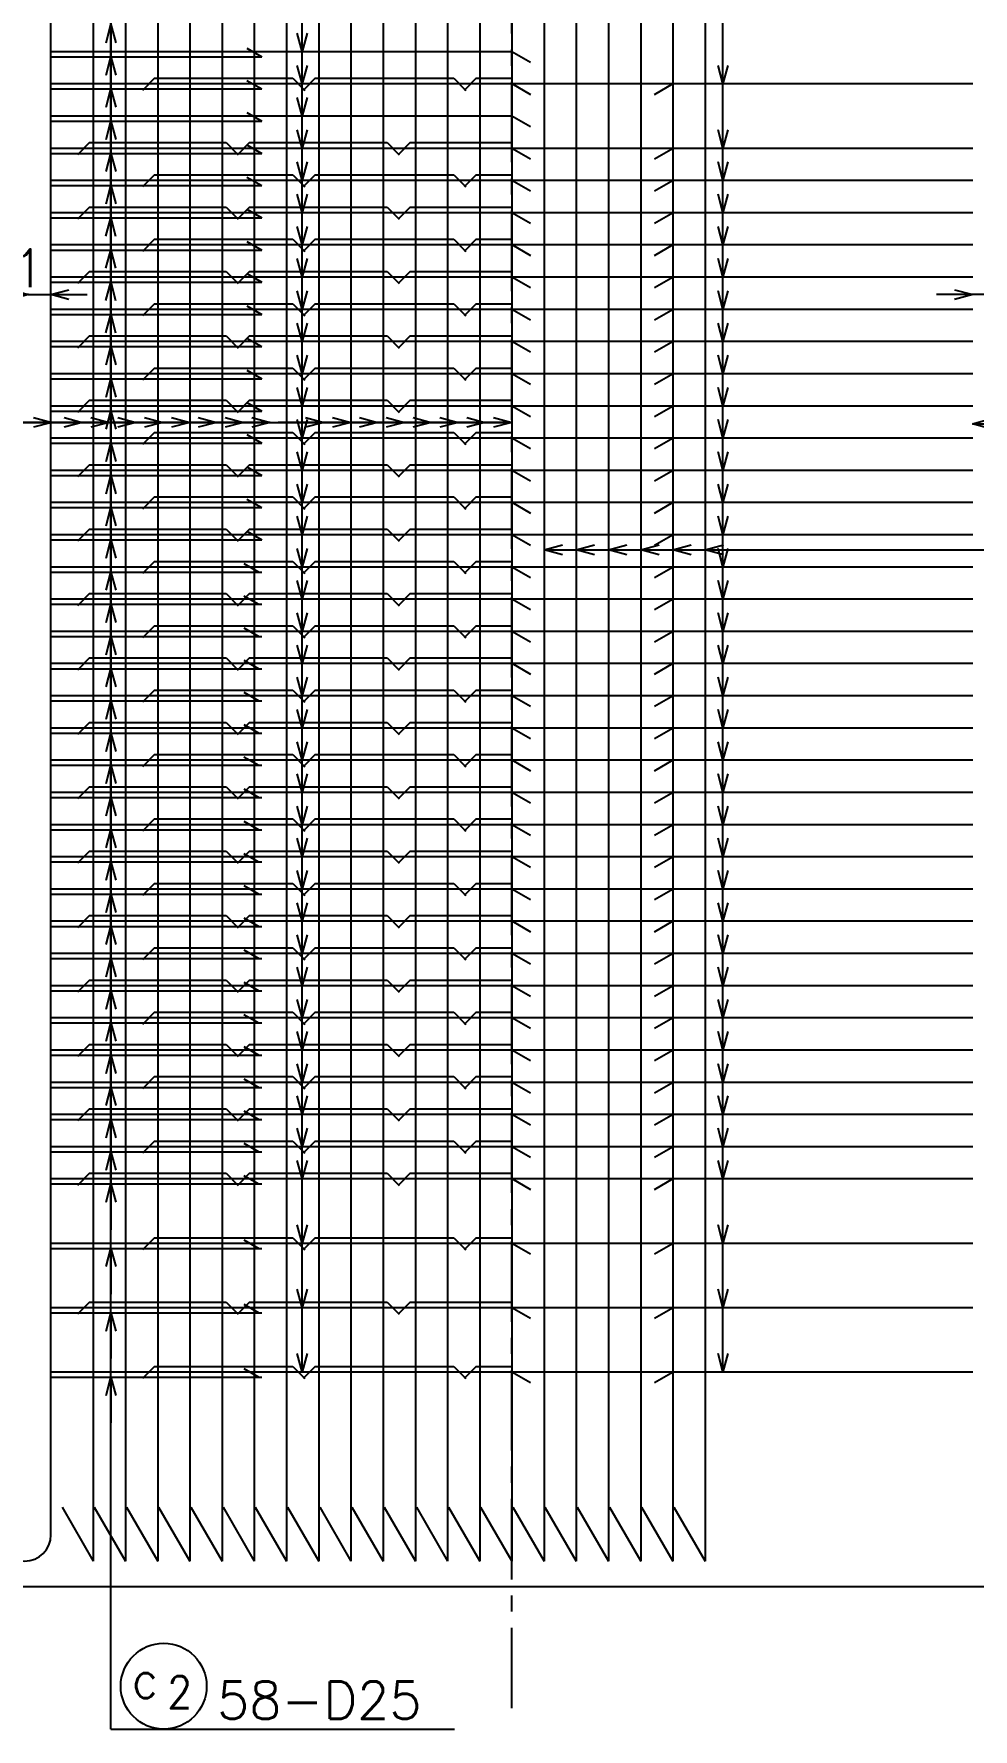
# Model space of a CAD drawing. Extents: x -12844 to 29206, y 115643 to 145343.
# Drawn here: x -5339 to -966, y 125960 to 133855 of the extents above; entities that cross this region are included whole.
import ezdxf

# ---------------------------------------------------------------- set-up
doc = ezdxf.new("R2010")
doc.units = 0
doc.header["$LTSCALE"] = 300
doc.header["$MEASUREMENT"] = 0
doc.linetypes.add('CENTER', pattern=[2, 1.25, -0.25, 0.25, -0.25])
doc.layers.get('0').update_dxf_attribs({"linetype": 'CONTINUOUS'})
doc.layers.get('DEFPOINTS').update_dxf_attribs({"linetype": 'CONTINUOUS'})
for name, color, linetype in [('寸法', 1, 'CONTINUOUS'), ('引き出し横', 1, 'CONTINUOUS'), ('引き出し縦', 1, 'CONTINUOUS'), ('柱主筋', 2, 'CONTINUOUS'), ('構造', 3, 'CONTINUOUS'), ('肋筋-0', 3, 'CONTINUOUS'), ('肋筋-1', 3, 'CONTINUOUS'), ('肋筋-2', 3, 'CONTINUOUS'), ('肋筋-3', 3, 'CONTINUOUS')]:
    doc.layers.add(name, color=color, linetype=linetype)
doc.styles.add('romans', font='ROMANS.shx', dxfattribs={"width": 0.9, "bigfont": 'EXTFONT.shx'})
doc.styles.add('ｽﾀｲﾙ1', font='ROMANS.shx', dxfattribs={"bigfont": 'EXTFONT.shx'})
doc.dimstyles.new('ST-50', dxfattribs={"dimscale": 50, "dimtxt": 3.5, "dimasz": 1.7, "dimexe": 1, "dimexo": 1, "dimgap": 1, "dimtad": 0, "dimdec": 0, "dimzin": 0, "dimdsep": 46, "dimtxsty": 'romans', "dimblk": 'OPEN30', "dimcen": 1, "dimdle": 3, "dimclrd": 1, "dimclre": 1, "dimclrt": 3, "dimaunit": 1, "dimadec": 0, "dimazin": 0, "dimtfac": 1, "dimtdec": 0, "dimtix": 1, "dimtmove": 2, "dimatfit": 3, "dimldrblk": 'OPEN30', "dimfxl": 0, "dimtvp": 0.7, "dimtolj": 1, "dimtzin": 0, "dimarcsym": 0})
doc.dimstyles.new('矢', dxfattribs={"dimscale": 50, "dimtxt": 3.5, "dimasz": 1.7, "dimexe": 1, "dimexo": 0.7, "dimgap": 0.09, "dimtad": 0, "dimdec": 0, "dimzin": 0, "dimdsep": 46, "dimtxsty": 'romans', "dimblk": 'OPEN30', "dimcen": 1, "dimdle": 1, "dimclrd": 1, "dimclre": 1, "dimclrt": 3, "dimaunit": 1, "dimadec": 0, "dimazin": 0, "dimtfac": 1, "dimtdec": 0, "dimtix": 1, "dimtmove": 2, "dimatfit": 3, "dimldrblk": 'OPEN30', "dimfxl": 0, "dimtvp": 0.7, "dimtolj": 1, "dimtzin": 0, "dimarcsym": 0})

# ---------------------------------------------------------------- blocks, each defined once
blk = doc.blocks.new('_Open30')
at = {"color": 0, "lineweight": -2}
for p, q in [((-1, 0.268), (0, 0)), ((0, 0), (-1, -0.268)), ((0, 0), (-1, 0))]:
    blk.add_line(p, q, dxfattribs=at)
blk = doc.blocks.new('*D33')
at = {"layer": 'DEFPOINTS', "color": 0, "linetype": 'Continuous'}
for p in [(-5363.9, 132640.9), (-5261, 132640.9), (-5261, 132640.9)]:
    blk.add_point(p, dxfattribs=at)
at = {"layer": '寸法', "color": 1, "linetype": 'Continuous', "lineweight": -2}
for p, q in [((-5448.9, 132640.9), (-5533.9, 132640.9)), ((-5363.9, 132640.9), (-5261, 132640.9)), ((-5176, 132640.9), (-5091, 132640.9))]:
    blk.add_line(p, q, dxfattribs=at)
at = {"layer": '寸法', "color": 1, "linetype": 'Continuous', "lineweight": -2, "xscale": 85, "yscale": 85, "zscale": 85}
blk.add_blockref('_Open30', (-5363.9, 132640.9), dxfattribs=at)
at = {"layer": '寸法', "color": 1, "linetype": 'Continuous', "lineweight": -2, "xscale": 85, "yscale": 85, "zscale": 85, "rotation": 180}
blk.add_blockref('_Open30', (-5261, 132640.9), dxfattribs=at)
at = {"layer": '寸法', "color": 3, "linetype": 'Continuous', "insert": (-5497.9, 132763.4), "char_height": 175, "attachment_point": 5, "style": 'romans'}
blk.add_mtext('\\A1;101', dxfattribs=at)
blk = doc.blocks.new('*D40')
at = {"layer": 'DEFPOINTS', "color": 0, "linetype": 'Continuous'}
for p in [(-966.9, 132640.9), (-966.9, 132640.9), (-863.9, 132640.9)]:
    blk.add_point(p, dxfattribs=at)
at = {"layer": '寸法', "color": 1, "linetype": 'Continuous', "lineweight": -2}
for p, q in [((-1051.9, 132640.9), (-1136.9, 132640.9)), ((-863.9, 132640.9), (-966.9, 132640.9)), ((-778.9, 132640.9), (-693.9, 132640.9))]:
    blk.add_line(p, q, dxfattribs=at)
at = {"layer": '寸法', "color": 1, "linetype": 'Continuous', "lineweight": -2, "xscale": 85, "yscale": 85, "zscale": 85}
blk.add_blockref('_Open30', (-966.9, 132640.9), dxfattribs=at)
at = {"layer": '寸法', "color": 1, "linetype": 'Continuous', "lineweight": -2, "xscale": 85, "yscale": 85, "zscale": 85, "rotation": 180}
blk.add_blockref('_Open30', (-863.9, 132640.9), dxfattribs=at)
at = {"layer": '寸法', "color": 3, "linetype": 'Continuous', "insert": (-729.9, 132763.4), "char_height": 175, "attachment_point": 5, "style": 'romans'}
blk.add_mtext('\\A1;101', dxfattribs=at)

msp = doc.modelspace()

# ---------------------------------------------------------------- linework, layer by layer
at = {"layer": '引き出し横', "linetype": 'Continuous', "flags": 128}
for points in [[(-7438.9, 132045.4), (-3113.9, 132045.4)], [(-2963.9, 131452.3), (1008.7, 131452.3)]]:
    msp.add_lwpolyline(points, dxfattribs=at)
at = {"layer": '引き出し縦', "linetype": 'Continuous', "flags": 128}
for points in [[(-4090, 127623.5), (-4090, 137840.1)], [(-2131, 127623.5), (-2131, 137840.1)], [(-4980.3, 125959.7), (-4980.3, 136580.6)], [(-4980.3, 125959.7), (-3380.3, 125959.7)]]:
    msp.add_lwpolyline(points, dxfattribs=at)
at = {"layer": '引き出し縦', "linetype": 'Continuous'}
msp.add_circle((-4734.8, 126159.7), 200, dxfattribs=at)
at = {"layer": '柱主筋', "linetype": 'Continuous'}
for p, q in [((-5261.9, 137323.5), (-5261.9, 126864.5)), ((-5062.9, 137323.5), (-5062.9, 126742)), ((-4912.9, 137323.5), (-4912.9, 126742)), ((-4762.9, 137323.5), (-4762.9, 126742)), ((-4612.9, 137323.5), (-4612.9, 126742)), ((-4462.9, 137323.5), (-4462.9, 126742)), ((-4312.9, 137323.5), (-4312.9, 126742)), ((-4162.9, 137323.5), (-4162.9, 126742)), ((-4012.9, 137323.5), (-4012.9, 126742)), ((-3862.9, 137323.5), (-3862.9, 126742)), ((-3712.9, 137323.5), (-3712.9, 126742)), ((-3562.9, 137323.5), (-3562.9, 126742)), ((-3412.9, 137323.5), (-3412.9, 126742)), ((-3262.9, 137323.5), (-3262.9, 126742)), ((-3113.9, 137323.5), (-3113.9, 126742)), ((-2963.9, 135023.5), (-2963.9, 126742)), ((-2813.9, 135023.5), (-2813.9, 126742)), ((-2663.9, 135023.5), (-2663.9, 126742)), ((-2513.9, 135023.5), (-2513.9, 126742)), ((-2363.9, 135023.5), (-2363.9, 126742)), ((-2213.9, 135023.5), (-2213.9, 126742)), ((-5208.4, 126994), (-5062.9, 126742)), ((-5058.4, 126994), (-4912.9, 126742)), ((-4908.4, 126994), (-4762.9, 126742)), ((-4758.4, 126994), (-4612.9, 126742)), ((-4608.4, 126994), (-4462.9, 126742)), ((-4458.4, 126994), (-4312.9, 126742)), ((-4308.4, 126994), (-4162.9, 126742)), ((-4158.4, 126994), (-4012.9, 126742)), ((-4008.4, 126994), (-3862.9, 126742)), ((-3858.4, 126994), (-3712.9, 126742)), ((-3708.4, 126994), (-3562.9, 126742)), ((-3558.4, 126994), (-3412.9, 126742)), ((-3408.4, 126994), (-3262.9, 126742)), ((-3259.4, 126994), (-3113.9, 126742)), ((-3109.4, 126994), (-2963.9, 126742)), ((-2959.4, 126994), (-2813.9, 126742)), ((-2809.4, 126994), (-2663.9, 126742)), ((-2659.4, 126994), (-2513.9, 126742)), ((-2509.4, 126994), (-2363.9, 126742)), ((-2359.4, 126994), (-2213.9, 126742))]:
    msp.add_line(p, q, dxfattribs=at)
msp.add_arc((-5382.4, 126864.5), 122.5, 180, 0, dxfattribs=at)
at = {"layer": '構造', "color": 1, "linetype": 'CENTER'}
msp.add_line((-3113.9, 126057), (-3113.9, 139784.7), dxfattribs=at)
at = {"layer": '構造', "linetype": 'Continuous'}
msp.add_line((-6613.9, 126623.5), (386.1, 126623.5), dxfattribs=at)
at = {"layer": '肋筋-0', "linetype": 'Continuous'}
for p, q in [((-5260.9, 133773.5), (-3113.9, 133773.5)), ((-5260.9, 133748.5), (-4278.6, 133748.5)), ((-4347.9, 133788.5), (-4278.6, 133748.5)), ((-5260.9, 133623.5), (-966.9, 133623.5)), ((-5260.9, 133598.5), (-4278.6, 133598.5)), ((-4347.9, 133638.5), (-4278.6, 133598.5)), ((-5260.9, 133473.5), (-3113.9, 133473.5)), ((-5260.9, 133448.5), (-4278.6, 133448.5)), ((-4347.9, 133488.5), (-4278.6, 133448.5)), ((-5260.9, 133323.5), (-966.9, 133323.5)), ((-5260.9, 133298.5), (-4278.6, 133298.5)), ((-4347.9, 133338.5), (-4278.6, 133298.5)), ((-5260.9, 133173.5), (-966.9, 133173.5)), ((-5260.9, 133148.5), (-4278.6, 133148.5)), ((-4347.9, 133188.5), (-4278.6, 133148.5)), ((-4347.9, 133038.5), (-4278.6, 132998.5)), ((-5260.9, 133023.5), (-966.9, 133023.5)), ((-5260.9, 132998.5), (-4278.6, 132998.5)), ((-4347.9, 132888.5), (-4278.6, 132848.5)), ((-5260.9, 132873.5), (-966.9, 132873.5)), ((-5260.9, 132848.5), (-4278.6, 132848.5)), ((-5260.9, 132723.5), (-966.9, 132723.5)), ((-4347.9, 132738.5), (-4278.6, 132698.5)), ((-5260.9, 132698.5), (-4278.6, 132698.5)), ((-5260.9, 132573.5), (-966.9, 132573.5)), ((-4347.9, 132588.5), (-4278.6, 132548.5)), ((-5260.9, 132548.5), (-4278.6, 132548.5)), ((-5260.9, 132423.5), (-966.9, 132423.5)), ((-4347.9, 132438.5), (-4278.6, 132398.5)), ((-5260.9, 132398.5), (-4278.6, 132398.5)), ((-5260.9, 132273.5), (-966.9, 132273.5)), ((-5260.9, 132248.5), (-4278.6, 132248.5)), ((-4347.9, 132288.5), (-4278.6, 132248.5)), ((-5260.9, 132123.5), (-966.9, 132123.5)), ((-5260.9, 132098.5), (-4278.6, 132098.5)), ((-4347.9, 132138.5), (-4278.6, 132098.5)), ((-5260.9, 131973.5), (-966.9, 131973.5)), ((-5260.9, 131948.5), (-4278.6, 131948.5)), ((-4347.9, 131988.5), (-4278.6, 131948.5)), ((-5260.9, 131823.5), (-966.9, 131823.5)), ((-5260.9, 131798.5), (-4278.6, 131798.5)), ((-4347.9, 131838.5), (-4278.6, 131798.5)), ((-5260.9, 131673.5), (-966.9, 131673.5)), ((-5260.9, 131648.5), (-4278.6, 131648.5)), ((-4347.9, 131688.5), (-4278.6, 131648.5)), ((-4347.9, 131538.5), (-4278.6, 131498.5)), ((-5260.9, 131523.5), (-966.9, 131523.5)), ((-5260.9, 131498.5), (-4278.6, 131498.5)), ((-4361.9, 131388.5), (-4292.6, 131348.5)), ((-5260.9, 131373.5), (-966.9, 131373.5)), ((-5260.9, 131348.5), (-4278.6, 131348.5)), ((-5260.9, 131223.5), (-966.9, 131223.5)), ((-4361.9, 131238.5), (-4292.6, 131198.5)), ((-5260.9, 131198.5), (-4278.6, 131198.5)), ((-5260.9, 131073.5), (-966.9, 131073.5)), ((-4361.9, 131088.5), (-4292.6, 131048.5)), ((-5260.9, 131048.5), (-4278.6, 131048.5)), ((-5260.9, 130923.5), (-966.9, 130923.5)), ((-4361.9, 130938.5), (-4292.6, 130898.5)), ((-5260.9, 130898.5), (-4278.6, 130898.5)), ((-5260.9, 130773.5), (-966.9, 130773.5)), ((-5260.9, 130748.5), (-4278.6, 130748.5)), ((-4361.9, 130788.5), (-4292.6, 130748.5)), ((-5260.9, 130623.5), (-966.9, 130623.5)), ((-5260.9, 130598.5), (-4278.6, 130598.5)), ((-4361.9, 130638.5), (-4292.6, 130598.5)), ((-5260.9, 130473.5), (-966.9, 130473.5)), ((-5260.9, 130448.5), (-4278.6, 130448.5)), ((-4361.9, 130488.5), (-4292.6, 130448.5)), ((-5260.9, 130323.5), (-966.9, 130323.5)), ((-5260.9, 130298.5), (-4278.6, 130298.5)), ((-4361.9, 130338.5), (-4292.6, 130298.5)), ((-5260.9, 130173.5), (-966.9, 130173.5)), ((-5260.9, 130148.5), (-4278.6, 130148.5)), ((-4361.9, 130188.5), (-4292.6, 130148.5)), ((-4361.9, 130038.5), (-4292.6, 129998.5)), ((-5260.9, 130023.5), (-966.9, 130023.5)), ((-5260.9, 129998.5), (-4278.6, 129998.5)), ((-4361.9, 129888.5), (-4292.6, 129848.5)), ((-5260.9, 129873.5), (-966.9, 129873.5)), ((-5260.9, 129848.5), (-4278.6, 129848.5)), ((-5260.9, 129723.5), (-966.9, 129723.5)), ((-4361.9, 129738.5), (-4292.6, 129698.5)), ((-5260.9, 129698.5), (-4278.6, 129698.5)), ((-5260.9, 129573.5), (-966.9, 129573.5)), ((-4361.9, 129588.5), (-4292.6, 129548.5)), ((-5260.9, 129548.5), (-4278.6, 129548.5)), ((-5260.9, 129423.5), (-966.9, 129423.5)), ((-4361.9, 129438.5), (-4292.6, 129398.5)), ((-5260.9, 129398.5), (-4278.6, 129398.5)), ((-5260.9, 129273.5), (-966.9, 129273.5)), ((-5260.9, 129248.5), (-4278.6, 129248.5)), ((-4361.9, 129288.5), (-4292.6, 129248.5)), ((-5260.9, 129123.5), (-966.9, 129123.5)), ((-5260.9, 129098.5), (-4278.6, 129098.5)), ((-4361.9, 129138.5), (-4292.6, 129098.5)), ((-5260.9, 128973.5), (-966.9, 128973.5)), ((-5260.9, 128948.5), (-4278.6, 128948.5)), ((-4361.9, 128988.5), (-4292.6, 128948.5)), ((-5260.9, 128823.5), (-966.9, 128823.5)), ((-5260.9, 128798.5), (-4278.6, 128798.5)), ((-4361.9, 128838.5), (-4292.6, 128798.5)), ((-5260.9, 128673.5), (-966.9, 128673.5)), ((-5260.9, 128648.5), (-4278.6, 128648.5)), ((-4361.9, 128688.5), (-4292.6, 128648.5)), ((-4361.9, 128538.5), (-4292.6, 128498.5)), ((-5260.9, 128523.5), (-966.9, 128523.5)), ((-5260.9, 128498.5), (-4278.6, 128498.5)), ((-5260.9, 128223.5), (-966.9, 128223.5)), ((-4361.9, 128238.5), (-4292.6, 128198.5)), ((-5260.9, 128198.5), (-4278.6, 128198.5)), ((-5260.9, 127923.5), (-966.9, 127923.5)), ((-4361.9, 127938.5), (-4292.6, 127898.5)), ((-5260.9, 127898.5), (-4278.6, 127898.5)), ((-5260.9, 127623.5), (-966.9, 127623.5)), ((-5260.9, 127598.5), (-4278.6, 127598.5)), ((-4361.9, 127638.5), (-4292.6, 127598.5))]:
    msp.add_line(p, q, dxfattribs=at)
at = {"layer": '肋筋-1', "linetype": 'Continuous'}
for p, q in [((-5080.4, 133348.5), (-5137, 133292)), ((-5080.4, 133348.5), (-4444.4, 133348.5)), ((-4444.4, 133348.5), (-4387.8, 133292)), ((-4335, 133348.5), (-4391.6, 133292)), ((-4335, 133348.5), (-3694.4, 133348.5)), ((-3694.4, 133348.5), (-3637.8, 133292)), ((-3587.1, 133348.5), (-3643.7, 133292)), ((-3587.1, 133348.5), (-3113.9, 133348.5)), ((-5080.4, 133048.5), (-5137, 132992)), ((-5080.4, 133048.5), (-4444.4, 133048.5)), ((-4444.4, 133048.5), (-4387.8, 132992)), ((-4335, 133048.5), (-4391.6, 132992)), ((-4335, 133048.5), (-3694.4, 133048.5)), ((-3694.4, 133048.5), (-3637.8, 132992)), ((-3587.1, 133048.5), (-3643.7, 132992)), ((-3587.1, 133048.5), (-3113.9, 133048.5)), ((-5080.4, 132748.5), (-5137, 132692)), ((-5080.4, 132748.5), (-4444.4, 132748.5)), ((-4444.4, 132748.5), (-4387.8, 132692)), ((-4335, 132748.5), (-4391.6, 132692)), ((-4335, 132748.5), (-3694.4, 132748.5)), ((-3694.4, 132748.5), (-3637.8, 132692)), ((-3587.1, 132748.5), (-3643.7, 132692)), ((-3587.1, 132748.5), (-3113.9, 132748.5)), ((-5080.4, 132448.5), (-5137, 132392)), ((-5080.4, 132448.5), (-4444.4, 132448.5)), ((-4444.4, 132448.5), (-4387.8, 132392)), ((-4335, 132448.5), (-4391.6, 132392)), ((-4335, 132448.5), (-3694.4, 132448.5)), ((-3694.4, 132448.5), (-3637.8, 132392)), ((-3587.1, 132448.5), (-3643.7, 132392)), ((-3587.1, 132448.5), (-3113.9, 132448.5)), ((-5080.4, 132148.5), (-5137, 132092)), ((-5080.4, 132148.5), (-4444.4, 132148.5)), ((-4444.4, 132148.5), (-4387.8, 132092)), ((-4335, 132148.5), (-4391.6, 132092)), ((-4335, 132148.5), (-3694.4, 132148.5)), ((-3694.4, 132148.5), (-3637.8, 132092)), ((-3587.1, 132148.5), (-3643.7, 132092)), ((-3587.1, 132148.5), (-3113.9, 132148.5)), ((-5080.4, 131848.5), (-5137, 131792)), ((-5080.4, 131848.5), (-4444.4, 131848.5)), ((-4444.4, 131848.5), (-4387.8, 131792)), ((-4335, 131848.5), (-4391.6, 131792)), ((-4335, 131848.5), (-3694.4, 131848.5)), ((-3694.4, 131848.5), (-3637.8, 131792)), ((-3587.1, 131848.5), (-3643.7, 131792)), ((-3587.1, 131848.5), (-3113.9, 131848.5)), ((-5080.4, 131548.5), (-5137, 131492)), ((-5080.4, 131548.5), (-4444.4, 131548.5)), ((-4444.4, 131548.5), (-4387.8, 131492)), ((-4335, 131548.5), (-4391.6, 131492)), ((-4335, 131548.5), (-3694.4, 131548.5)), ((-3694.4, 131548.5), (-3637.8, 131492)), ((-3587.1, 131548.5), (-3643.7, 131492)), ((-3587.1, 131548.5), (-3113.9, 131548.5)), ((-5080.4, 131248.5), (-5137, 131192)), ((-5080.4, 131248.5), (-4444.4, 131248.5)), ((-4444.4, 131248.5), (-4387.8, 131192)), ((-4335, 131248.5), (-4391.6, 131192)), ((-4335, 131248.5), (-3694.4, 131248.5)), ((-3694.4, 131248.5), (-3637.8, 131192)), ((-3587.1, 131248.5), (-3643.7, 131192)), ((-3587.1, 131248.5), (-3113.9, 131248.5)), ((-5080.4, 130948.5), (-5137, 130892)), ((-5080.4, 130948.5), (-4444.4, 130948.5)), ((-4444.4, 130948.5), (-4387.8, 130892)), ((-4335, 130948.5), (-4391.6, 130892)), ((-4335, 130948.5), (-3694.4, 130948.5)), ((-3694.4, 130948.5), (-3637.8, 130892)), ((-3587.1, 130948.5), (-3643.7, 130892)), ((-3587.1, 130948.5), (-3113.9, 130948.5)), ((-5080.4, 130648.5), (-5137, 130592)), ((-5080.4, 130648.5), (-4444.4, 130648.5)), ((-4444.4, 130648.5), (-4387.8, 130592)), ((-4335, 130648.5), (-4391.6, 130592)), ((-4335, 130648.5), (-3694.4, 130648.5)), ((-3694.4, 130648.5), (-3637.8, 130592)), ((-3587.1, 130648.5), (-3643.7, 130592)), ((-3587.1, 130648.5), (-3113.9, 130648.5)), ((-5080.4, 130348.5), (-5137, 130292)), ((-5080.4, 130348.5), (-4444.4, 130348.5)), ((-4444.4, 130348.5), (-4387.8, 130292)), ((-4335, 130348.5), (-4391.6, 130292)), ((-4335, 130348.5), (-3694.4, 130348.5)), ((-3694.4, 130348.5), (-3637.8, 130292)), ((-3587.1, 130348.5), (-3643.7, 130292)), ((-3587.1, 130348.5), (-3113.9, 130348.5)), ((-5080.4, 130048.5), (-5137, 129992)), ((-5080.4, 130048.5), (-4444.4, 130048.5)), ((-4444.4, 130048.5), (-4387.8, 129992)), ((-4335, 130048.5), (-4391.6, 129992)), ((-4335, 130048.5), (-3694.4, 130048.5)), ((-3694.4, 130048.5), (-3637.8, 129992)), ((-3587.1, 130048.5), (-3643.7, 129992)), ((-3587.1, 130048.5), (-3113.9, 130048.5)), ((-5080.4, 129748.5), (-5137, 129692)), ((-5080.4, 129748.5), (-4444.4, 129748.5)), ((-4444.4, 129748.5), (-4387.8, 129692)), ((-4335, 129748.5), (-4391.6, 129692)), ((-4335, 129748.5), (-3694.4, 129748.5)), ((-3694.4, 129748.5), (-3637.8, 129692)), ((-3587.1, 129748.5), (-3643.7, 129692)), ((-3587.1, 129748.5), (-3113.9, 129748.5)), ((-5080.4, 129448.5), (-5137, 129392)), ((-5080.4, 129448.5), (-4444.4, 129448.5)), ((-4444.4, 129448.5), (-4387.8, 129392)), ((-4335, 129448.5), (-4391.6, 129392)), ((-4335, 129448.5), (-3694.4, 129448.5)), ((-3694.4, 129448.5), (-3637.8, 129392)), ((-3587.1, 129448.5), (-3643.7, 129392)), ((-3587.1, 129448.5), (-3113.9, 129448.5)), ((-5080.4, 129148.5), (-5137, 129092)), ((-5080.4, 129148.5), (-4444.4, 129148.5)), ((-4444.4, 129148.5), (-4387.8, 129092)), ((-4335, 129148.5), (-4391.6, 129092)), ((-4335, 129148.5), (-3694.4, 129148.5)), ((-3694.4, 129148.5), (-3637.8, 129092)), ((-3587.1, 129148.5), (-3643.7, 129092)), ((-3587.1, 129148.5), (-3113.9, 129148.5)), ((-5080.4, 128848.5), (-5137, 128792)), ((-5080.4, 128848.5), (-4444.4, 128848.5)), ((-4444.4, 128848.5), (-4387.8, 128792)), ((-4335, 128848.5), (-4391.6, 128792)), ((-4335, 128848.5), (-3694.4, 128848.5)), ((-3694.4, 128848.5), (-3637.8, 128792)), ((-3587.1, 128848.5), (-3643.7, 128792)), ((-3587.1, 128848.5), (-3113.9, 128848.5)), ((-5080.4, 128548.5), (-5137, 128492)), ((-5080.4, 128548.5), (-4444.4, 128548.5)), ((-4444.4, 128548.5), (-4387.8, 128492)), ((-4335, 128548.5), (-4391.6, 128492)), ((-4335, 128548.5), (-3694.4, 128548.5)), ((-3694.4, 128548.5), (-3637.8, 128492)), ((-3587.1, 128548.5), (-3643.7, 128492)), ((-3587.1, 128548.5), (-3113.9, 128548.5)), ((-5080.4, 127948.5), (-5137, 127892)), ((-5080.4, 127948.5), (-4444.4, 127948.5)), ((-4444.4, 127948.5), (-4387.8, 127892)), ((-4335, 127948.5), (-4391.6, 127892)), ((-4335, 127948.5), (-3694.4, 127948.5)), ((-3694.4, 127948.5), (-3637.8, 127892)), ((-3587.1, 127948.5), (-3643.7, 127892)), ((-3587.1, 127948.5), (-3113.9, 127948.5))]:
    msp.add_line(p, q, dxfattribs=at)
at = {"layer": '肋筋-2', "linetype": 'Continuous'}
for p, q in [((-4777.6, 133648.5), (-4834.1, 133592)), ((-4777.6, 133648.5), (-4133.8, 133648.5)), ((-4133.8, 133648.5), (-4077.3, 133592)), ((-4029.2, 133648.5), (-4085.7, 133592)), ((-4029.2, 133648.5), (-3383.8, 133648.5)), ((-3383.8, 133648.5), (-3327.3, 133592)), ((-3279.8, 133648.5), (-3336.4, 133592)), ((-3279.8, 133648.5), (-3113.9, 133648.5)), ((-4777.6, 133198.5), (-4834.1, 133142)), ((-4777.6, 133198.5), (-4133.8, 133198.5)), ((-4133.8, 133198.5), (-4077.3, 133142)), ((-4029.2, 133198.5), (-4085.7, 133142)), ((-4029.2, 133198.5), (-3383.8, 133198.5)), ((-3383.8, 133198.5), (-3327.3, 133142)), ((-3279.8, 133198.5), (-3336.4, 133142)), ((-3279.8, 133198.5), (-3113.9, 133198.5)), ((-4777.6, 132898.5), (-4834.1, 132842)), ((-4777.6, 132898.5), (-4133.8, 132898.5)), ((-4133.8, 132898.5), (-4077.3, 132842)), ((-4029.2, 132898.5), (-4085.7, 132842)), ((-4029.2, 132898.5), (-3383.8, 132898.5)), ((-3383.8, 132898.5), (-3327.3, 132842)), ((-3279.8, 132898.5), (-3336.4, 132842)), ((-3279.8, 132898.5), (-3113.9, 132898.5)), ((-4777.6, 132598.5), (-4834.1, 132542)), ((-4777.6, 132598.5), (-4133.8, 132598.5)), ((-4133.8, 132598.5), (-4077.3, 132542)), ((-4029.2, 132598.5), (-4085.7, 132542)), ((-4029.2, 132598.5), (-3383.8, 132598.5)), ((-3383.8, 132598.5), (-3327.3, 132542)), ((-3279.8, 132598.5), (-3336.4, 132542)), ((-3279.8, 132598.5), (-3113.9, 132598.5)), ((-4777.6, 132298.5), (-4834.1, 132242)), ((-4777.6, 132298.5), (-4133.8, 132298.5)), ((-4133.8, 132298.5), (-4077.3, 132242)), ((-4029.2, 132298.5), (-4085.7, 132242)), ((-4029.2, 132298.5), (-3383.8, 132298.5)), ((-3383.8, 132298.5), (-3327.3, 132242)), ((-3279.8, 132298.5), (-3336.4, 132242)), ((-3279.8, 132298.5), (-3113.9, 132298.5)), ((-4777.6, 131998.5), (-4834.1, 131942)), ((-4777.6, 131998.5), (-4133.8, 131998.5)), ((-4133.8, 131998.5), (-4077.3, 131942)), ((-4029.2, 131998.5), (-4085.7, 131942)), ((-4029.2, 131998.5), (-3383.8, 131998.5)), ((-3383.8, 131998.5), (-3327.3, 131942)), ((-3279.8, 131998.5), (-3336.4, 131942)), ((-3279.8, 131998.5), (-3113.9, 131998.5)), ((-4777.6, 131698.5), (-4834.1, 131642)), ((-4777.6, 131698.5), (-4133.8, 131698.5)), ((-4133.8, 131698.5), (-4077.3, 131642)), ((-4029.2, 131698.5), (-4085.7, 131642)), ((-4029.2, 131698.5), (-3383.8, 131698.5)), ((-3383.8, 131698.5), (-3327.3, 131642)), ((-3279.8, 131698.5), (-3336.4, 131642)), ((-3279.8, 131698.5), (-3113.9, 131698.5)), ((-4777.6, 131398.5), (-4834.1, 131342)), ((-4777.6, 131398.5), (-4133.8, 131398.5)), ((-4133.8, 131398.5), (-4077.3, 131342)), ((-4029.2, 131398.5), (-4085.7, 131342)), ((-4029.2, 131398.5), (-3383.8, 131398.5)), ((-3383.8, 131398.5), (-3327.3, 131342)), ((-3279.8, 131398.5), (-3336.4, 131342)), ((-3279.8, 131398.5), (-3113.9, 131398.5)), ((-4777.6, 131098.5), (-4834.1, 131042)), ((-4777.6, 131098.5), (-4133.8, 131098.5)), ((-4133.8, 131098.5), (-4077.3, 131042)), ((-4029.2, 131098.5), (-4085.7, 131042)), ((-4029.2, 131098.5), (-3383.8, 131098.5)), ((-3383.8, 131098.5), (-3327.3, 131042)), ((-3279.8, 131098.5), (-3336.4, 131042)), ((-3279.8, 131098.5), (-3113.9, 131098.5)), ((-4777.6, 130798.5), (-4834.1, 130742)), ((-4777.6, 130798.5), (-4133.8, 130798.5)), ((-4133.8, 130798.5), (-4077.3, 130742)), ((-4029.2, 130798.5), (-4085.7, 130742)), ((-4029.2, 130798.5), (-3383.8, 130798.5)), ((-3383.8, 130798.5), (-3327.3, 130742)), ((-3279.8, 130798.5), (-3336.4, 130742)), ((-3279.8, 130798.5), (-3113.9, 130798.5)), ((-4777.6, 130498.5), (-4834.1, 130442)), ((-4777.6, 130498.5), (-4133.8, 130498.5)), ((-4133.8, 130498.5), (-4077.3, 130442)), ((-4029.2, 130498.5), (-4085.7, 130442)), ((-4029.2, 130498.5), (-3383.8, 130498.5)), ((-3383.8, 130498.5), (-3327.3, 130442)), ((-3279.8, 130498.5), (-3336.4, 130442)), ((-3279.8, 130498.5), (-3113.9, 130498.5)), ((-4777.6, 130198.5), (-4834.1, 130142)), ((-4777.6, 130198.5), (-4133.8, 130198.5)), ((-4133.8, 130198.5), (-4077.3, 130142)), ((-4029.2, 130198.5), (-4085.7, 130142)), ((-4029.2, 130198.5), (-3383.8, 130198.5)), ((-3383.8, 130198.5), (-3327.3, 130142)), ((-3279.8, 130198.5), (-3336.4, 130142)), ((-3279.8, 130198.5), (-3113.9, 130198.5)), ((-4777.6, 129898.5), (-4834.1, 129842)), ((-4777.6, 129898.5), (-4133.8, 129898.5)), ((-4133.8, 129898.5), (-4077.3, 129842)), ((-4029.2, 129898.5), (-4085.7, 129842)), ((-4029.2, 129898.5), (-3383.8, 129898.5)), ((-3383.8, 129898.5), (-3327.3, 129842)), ((-3279.8, 129898.5), (-3336.4, 129842)), ((-3279.8, 129898.5), (-3113.9, 129898.5)), ((-4777.6, 129598.5), (-4834.1, 129542)), ((-4777.6, 129598.5), (-4133.8, 129598.5)), ((-4133.8, 129598.5), (-4077.3, 129542)), ((-4029.2, 129598.5), (-4085.7, 129542)), ((-4029.2, 129598.5), (-3383.8, 129598.5)), ((-3383.8, 129598.5), (-3327.3, 129542)), ((-3279.8, 129598.5), (-3336.4, 129542)), ((-3279.8, 129598.5), (-3113.9, 129598.5)), ((-4777.6, 129298.5), (-4834.1, 129242)), ((-4777.6, 129298.5), (-4133.8, 129298.5)), ((-4133.8, 129298.5), (-4077.3, 129242)), ((-4029.2, 129298.5), (-4085.7, 129242)), ((-4029.2, 129298.5), (-3383.8, 129298.5)), ((-3383.8, 129298.5), (-3327.3, 129242)), ((-3279.8, 129298.5), (-3336.4, 129242)), ((-3279.8, 129298.5), (-3113.9, 129298.5)), ((-4777.6, 128998.5), (-4834.1, 128942)), ((-4777.6, 128998.5), (-4133.8, 128998.5)), ((-4133.8, 128998.5), (-4077.3, 128942)), ((-4029.2, 128998.5), (-4085.7, 128942)), ((-4029.2, 128998.5), (-3383.8, 128998.5)), ((-3383.8, 128998.5), (-3327.3, 128942)), ((-3279.8, 128998.5), (-3336.4, 128942)), ((-3279.8, 128998.5), (-3113.9, 128998.5)), ((-4777.6, 128698.5), (-4834.1, 128642)), ((-4777.6, 128698.5), (-4133.8, 128698.5)), ((-4133.8, 128698.5), (-4077.3, 128642)), ((-4029.2, 128698.5), (-4085.7, 128642)), ((-4029.2, 128698.5), (-3383.8, 128698.5)), ((-3383.8, 128698.5), (-3327.3, 128642)), ((-3279.8, 128698.5), (-3336.4, 128642)), ((-3279.8, 128698.5), (-3113.9, 128698.5)), ((-4777.6, 128248.5), (-4834.1, 128192)), ((-4777.6, 128248.5), (-4133.8, 128248.5)), ((-4133.8, 128248.5), (-4077.3, 128192)), ((-4029.2, 128248.5), (-4085.7, 128192)), ((-4029.2, 128248.5), (-3383.8, 128248.5)), ((-3383.8, 128248.5), (-3327.3, 128192)), ((-3279.8, 128248.5), (-3336.4, 128192)), ((-3279.8, 128248.5), (-3113.9, 128248.5)), ((-4777.6, 127648.5), (-4834.1, 127592)), ((-4777.6, 127648.5), (-4133.8, 127648.5)), ((-4133.8, 127648.5), (-4077.3, 127592)), ((-4029.2, 127648.5), (-4085.7, 127592)), ((-4029.2, 127648.5), (-3383.8, 127648.5)), ((-3383.8, 127648.5), (-3327.3, 127592)), ((-3279.8, 127648.5), (-3336.4, 127592)), ((-3279.8, 127648.5), (-3113.9, 127648.5))]:
    msp.add_line(p, q, dxfattribs=at)
at = {"layer": '肋筋-3', "linetype": 'Continuous'}
for p, q in [((-3113.2, 133773.5), (-3026.6, 133723.5)), ((-3113.2, 133623.5), (-3026.6, 133573.5)), ((-2449.9, 133573.5), (-2363.2, 133623.5)), ((-3113.2, 133473.5), (-3026.6, 133423.5)), ((-3113.2, 133323.5), (-3026.6, 133273.5)), ((-2449.9, 133273.5), (-2363.2, 133323.5)), ((-3113.2, 133173.5), (-3026.6, 133123.5)), ((-2449.9, 133123.5), (-2363.2, 133173.5)), ((-3113.2, 133023.5), (-3026.6, 132973.5)), ((-2449.9, 132973.5), (-2363.2, 133023.5)), ((-3113.2, 132873.5), (-3026.6, 132823.5)), ((-2449.9, 132823.5), (-2363.2, 132873.5)), ((-3113.2, 132723.5), (-3026.6, 132673.5)), ((-2449.9, 132673.5), (-2363.2, 132723.5)), ((-3113.2, 132573.5), (-3026.6, 132523.5)), ((-2449.9, 132523.5), (-2363.2, 132573.5)), ((-3113.2, 132423.5), (-3026.6, 132373.5)), ((-2449.9, 132373.5), (-2363.2, 132423.5)), ((-3113.2, 132273.5), (-3026.6, 132223.5)), ((-2449.9, 132223.5), (-2363.2, 132273.5)), ((-3113.2, 132123.5), (-3026.6, 132073.5)), ((-2449.9, 132073.5), (-2363.2, 132123.5)), ((-3113.2, 131973.5), (-3026.6, 131923.5)), ((-2449.9, 131923.5), (-2363.2, 131973.5)), ((-3113.2, 131823.5), (-3026.6, 131773.5)), ((-2449.9, 131773.5), (-2363.2, 131823.5)), ((-3113.2, 131673.5), (-3026.6, 131623.5)), ((-2449.9, 131623.5), (-2363.2, 131673.5)), ((-3113.2, 131523.5), (-3026.6, 131473.5)), ((-2449.9, 131473.5), (-2363.2, 131523.5)), ((-3113.2, 131373.5), (-3026.6, 131323.5)), ((-2449.9, 131323.5), (-2363.2, 131373.5)), ((-3113.2, 131223.5), (-3026.6, 131173.5)), ((-2449.9, 131173.5), (-2363.2, 131223.5)), ((-3113.2, 131073.5), (-3026.6, 131023.5)), ((-2449.9, 131023.5), (-2363.2, 131073.5)), ((-3113.2, 130923.5), (-3026.6, 130873.5)), ((-2449.9, 130873.5), (-2363.2, 130923.5)), ((-3113.2, 130773.5), (-3026.6, 130723.5)), ((-2449.9, 130723.5), (-2363.2, 130773.5)), ((-3113.2, 130623.5), (-3026.6, 130573.5)), ((-2449.9, 130573.5), (-2363.2, 130623.5)), ((-3113.2, 130473.5), (-3026.6, 130423.5)), ((-2449.9, 130423.5), (-2363.2, 130473.5)), ((-3113.2, 130323.5), (-3026.6, 130273.5)), ((-2449.9, 130273.5), (-2363.2, 130323.5)), ((-3113.2, 130173.5), (-3026.6, 130123.5)), ((-2449.9, 130123.5), (-2363.2, 130173.5)), ((-3113.2, 130023.5), (-3026.6, 129973.5)), ((-2449.9, 129973.5), (-2363.2, 130023.5)), ((-3113.2, 129873.5), (-3026.6, 129823.5)), ((-2449.9, 129823.5), (-2363.2, 129873.5)), ((-3113.2, 129723.5), (-3026.6, 129673.5)), ((-2449.9, 129673.5), (-2363.2, 129723.5)), ((-3113.2, 129573.5), (-3026.6, 129523.5)), ((-2449.9, 129523.5), (-2363.2, 129573.5)), ((-3113.2, 129423.5), (-3026.6, 129373.5)), ((-2449.9, 129373.5), (-2363.2, 129423.5)), ((-3113.2, 129273.5), (-3026.6, 129223.5)), ((-2449.9, 129223.5), (-2363.2, 129273.5)), ((-3113.9, 129123.5), (-3027.3, 129073.5)), ((-2449.9, 129073.5), (-2363.2, 129123.5)), ((-3113.9, 128973.5), (-3027.3, 128923.5)), ((-2449.9, 128923.5), (-2363.2, 128973.5)), ((-3113.2, 128823.5), (-3026.6, 128773.5)), ((-2449.9, 128773.5), (-2363.2, 128823.5)), ((-3113.2, 128673.5), (-3026.6, 128623.5)), ((-2449.9, 128623.5), (-2363.2, 128673.5)), ((-3113.2, 128523.5), (-3026.6, 128473.5)), ((-2449.9, 128473.5), (-2363.2, 128523.5)), ((-3113.2, 128223.5), (-3026.6, 128173.5)), ((-2449.9, 128173.5), (-2363.2, 128223.5)), ((-3113.2, 127923.5), (-3026.6, 127873.5)), ((-2449.9, 127873.5), (-2363.2, 127923.5)), ((-3113.2, 127623.5), (-3026.6, 127573.5)), ((-2449.9, 127573.5), (-2363.2, 127623.5))]:
    msp.add_line(p, q, dxfattribs=at)

# ---------------------------------------------------------------- texts
at = {"layer": '引き出し縦', "color": 3, "style": 'ｽﾀｲﾙ1', "width": 0.9}
for s, height, p in [('c', 175, (-4882.8, 126103.8)), ('2', 150, (-4717.9, 126056.6))]:
    msp.add_text(s, height=height, dxfattribs=at).set_placement(p)
at = {"layer": '引き出し縦', "color": 3, "style": 'romans'}
msp.add_text('58-D25', height=175, dxfattribs=at).set_placement((-4486.5, 126007.1))

# ---------------------------------------------------------------- dimensions: what is measured, and where the dimension line sits
at = {"layer": '寸法', "linetype": 'Continuous'}
dim = msp.add_linear_dim(base=(-5261, 132640.9), p1=(-5363.9, 132640.9), p2=(-5261, 132640.9), text='101', dimstyle='ST-50', dxfattribs=at)
dim.commit()
dim.dimension.update_dxf_attribs({"geometry": '*D33', "text_midpoint": (-5497.9, 132763.4), "dimtype": 160})
dim = msp.add_linear_dim(base=(-966.9, 132640.9), p1=(-863.9, 132640.9), p2=(-966.9, 132640.9), angle=180, text='101', dimstyle='ST-50', dxfattribs=at)
dim.commit()
dim.dimension.update_dxf_attribs({"geometry": '*D40', "text_midpoint": (-729.9, 132763.4), "dimtype": 160})

# ---------------------------------------------------------------- leaders
at = {"layer": '引き出し横', "linetype": 'Continuous'}
for points in [[(-5255.8, 132045.4), (-5468.7, 132045.4)], [(-5113.9, 132045.4), (-5326.8, 132045.4)], [(-4988.9, 132045.4), (-5201.8, 132045.4)], [(-4863.9, 132045.4), (-5076.8, 132045.4)], [(-4738.9, 132045.4), (-4951.8, 132045.4)], [(-4613.9, 132045.4), (-4826.8, 132045.4)], [(-4488.9, 132045.4), (-4701.8, 132045.4)], [(-4363.9, 132045.4), (-4576.8, 132045.4)], [(-4238.9, 132045.4), (-4451.8, 132045.4)], [(-3988.9, 132045.4), (-4201.8, 132045.4)], [(-3863.9, 132045.4), (-4076.8, 132045.4)], [(-3738.9, 132045.4), (-3951.8, 132045.4)], [(-3613.9, 132045.4), (-3826.8, 132045.4)], [(-3488.9, 132045.4), (-3701.8, 132045.4)], [(-3363.9, 132045.4), (-3576.8, 132045.4)], [(-3238.9, 132045.4), (-3451.8, 132045.4)], [(-3113.9, 132045.4), (-3326.8, 132045.4)], [(-969.3, 132038.9), (-756.5, 132038.9)], [(-2963.5, 131452.3), (-2750.6, 131452.3)], [(-2813.5, 131452.3), (-2600.6, 131452.3)], [(-2663.5, 131452.3), (-2450.6, 131452.3)], [(-2513.5, 131452.3), (-2300.6, 131452.3)], [(-2363.5, 131452.3), (-2150.6, 131452.3)], [(-2213.5, 131452.3), (-2000.6, 131452.3)]]:
    msp.add_leader(points, dimstyle='矢', override={"dimgap": 0.09, "dimtad": 0}, dxfattribs=at)
at = {"layer": '引き出し縦', "linetype": 'Continuous'}
for points in [[(-4980.3, 134048.5), (-4980.3, 133835.7)], [(-4090, 133773.5), (-4090, 133986.4)], [(-4980.3, 133898.5), (-4980.3, 133685.7)], [(-4090, 133623.5), (-4090, 133836.4)], [(-2131, 133623.5), (-2131, 133836.4)], [(-4980.3, 133748.5), (-4980.3, 133535.7)], [(-4090, 133473.5), (-4090, 133686.4)], [(-4980.3, 133598.5), (-4980.3, 133385.7)], [(-4090, 133323.5), (-4090, 133536.4)], [(-2131, 133323.5), (-2131, 133536.4)], [(-4980.3, 133448.5), (-4980.3, 133235.7)], [(-4090, 133173.5), (-4090, 133386.4)], [(-2131, 133173.5), (-2131, 133386.4)], [(-4980.3, 133298.5), (-4980.3, 133085.7)], [(-4090, 133023.5), (-4090, 133236.4)], [(-2131, 133023.5), (-2131, 133236.4)], [(-4980.3, 133148.5), (-4980.3, 132935.7)], [(-4090, 132873.5), (-4090, 133086.4)], [(-2131, 132873.5), (-2131, 133086.4)], [(-4981.4, 132998.5), (-4981.4, 132785.7)], [(-4090, 132723.5), (-4090, 132936.4)], [(-2131, 132723.5), (-2131, 132936.4)], [(-4981.4, 132848.5), (-4981.4, 132635.7)], [(-4090, 132573.5), (-4090, 132786.4)], [(-2131, 132573.5), (-2131, 132786.4)], [(-4981.4, 132698.5), (-4981.4, 132485.7)], [(-4090, 132423.5), (-4090, 132636.4)], [(-2131, 132423.5), (-2131, 132636.4)], [(-4981.4, 132548.5), (-4981.4, 132335.7)], [(-4090, 132273.5), (-4090, 132486.4)], [(-2131, 132273.5), (-2131, 132486.4)], [(-4980.3, 132398.5), (-4980.3, 132185.7)], [(-4090, 132123.5), (-4090, 132336.4)], [(-2131, 132123.5), (-2131, 132336.4)], [(-4980.3, 132248.5), (-4980.3, 132035.7)], [(-4090, 131973.5), (-4090, 132186.4)], [(-2131, 131973.5), (-2131, 132186.4)], [(-4980.3, 132098.5), (-4980.3, 131885.7)], [(-4090, 131823.5), (-4090, 132036.4)], [(-2131, 131823.5), (-2131, 132036.4)], [(-4980.3, 131948.5), (-4980.3, 131735.7)], [(-4090, 131673.5), (-4090, 131886.4)], [(-2131, 131673.5), (-2131, 131886.4)], [(-4980.3, 131798.5), (-4980.3, 131585.7)], [(-4090, 131523.5), (-4090, 131736.4)], [(-2131, 131523.5), (-2131, 131736.4)], [(-4980.3, 131648.5), (-4980.3, 131435.7)], [(-4090, 131373.5), (-4090, 131586.4)], [(-2131, 131373.5), (-2131, 131586.4)], [(-4980.3, 131498.5), (-4980.3, 131285.7)], [(-4090, 131223.5), (-4090, 131436.4)], [(-2131, 131223.5), (-2131, 131436.4)], [(-4980.3, 131348.5), (-4980.3, 131135.7)], [(-4090, 131073.5), (-4090, 131286.4)], [(-2131, 131073.5), (-2131, 131286.4)], [(-4980.3, 131198.5), (-4980.3, 130985.7)], [(-4090, 130923.5), (-4090, 131136.4)], [(-2131, 130923.5), (-2131, 131136.4)], [(-4980.3, 131048.5), (-4980.3, 130835.7)], [(-4090, 130773.5), (-4090, 130986.4)], [(-4090, 130773.5), (-4090, 130986.4)], [(-2131, 130773.5), (-2131, 130986.4)], [(-4980.3, 130898.5), (-4980.3, 130685.7)], [(-4090, 130623.5), (-4090, 130836.4)], [(-2131, 130623.5), (-2131, 130836.4)], [(-4980.3, 130748.5), (-4980.3, 130535.7)], [(-4090, 130473.5), (-4090, 130686.4)], [(-4090, 130473.5), (-4090, 130686.4)], [(-2131, 130473.5), (-2131, 130686.4)], [(-4980.3, 130598.5), (-4980.3, 130385.7)], [(-4090, 130323.5), (-4090, 130536.4)], [(-2131, 130323.5), (-2131, 130536.4)], [(-4980.3, 130448.5), (-4980.3, 130235.7)], [(-4090, 130173.5), (-4090, 130386.4)], [(-4090, 130173.5), (-4090, 130386.4)], [(-2131, 130173.5), (-2131, 130386.4)], [(-4980.3, 130298.5), (-4980.3, 130085.7)], [(-4090, 130023.5), (-4090, 130236.4)], [(-2131, 130023.5), (-2131, 130236.4)], [(-4980.3, 130148.5), (-4980.3, 129935.7)], [(-4090, 129873.5), (-4090, 130086.4)], [(-2131, 129873.5), (-2131, 130086.4)], [(-4980.3, 129998.5), (-4980.3, 129185.7)], [(-4090, 129123.5), (-4090, 129936.4)], [(-4090, 129723.5), (-4090, 129936.4)], [(-2131, 129123.5), (-2131, 129936.4)], [(-2131, 129723.5), (-2131, 129936.4)], [(-4980.3, 129848.5), (-4980.3, 129035.7)], [(-4090, 129573.5), (-4090, 129786.4)], [(-2131, 129573.5), (-2131, 129786.4)], [(-4980.3, 129698.5), (-4980.3, 129485.7)], [(-4090, 129423.5), (-4090, 129636.4)], [(-2131, 129423.5), (-2131, 129636.4)], [(-4980.3, 129548.5), (-4980.3, 129335.7)], [(-4090, 129273.5), (-4090, 129486.4)], [(-2131, 129273.5), (-2131, 129486.4)], [(-4980.3, 129398.5), (-4980.3, 129185.7)], [(-4980.3, 129248.5), (-4980.3, 129035.7)], [(-4090, 128973.5), (-4090, 129186.4)], [(-2131, 128973.5), (-2131, 129186.4)], [(-4980.3, 129098.5), (-4980.3, 128885.7)], [(-4090, 128823.5), (-4090, 129036.4)], [(-2131, 128823.5), (-2131, 129036.4)], [(-4980.3, 128948.5), (-4980.3, 128735.7)], [(-4090, 128673.5), (-4090, 128886.4)], [(-2131, 128673.5), (-2131, 128886.4)], [(-4980.3, 128798.5), (-4980.3, 128585.7)], [(-4090, 128523.5), (-4090, 128736.4)], [(-2131, 128523.5), (-2131, 128736.4)], [(-4980.3, 128648.5), (-4980.3, 128435.7)], [(-4980.3, 128498.5), (-4980.3, 128285.7)], [(-4090, 128223.5), (-4090, 128436.4)], [(-2131, 128223.5), (-2131, 128436.4)], [(-4980.3, 128198.5), (-4980.3, 127985.7)], [(-4090, 127923.5), (-4090, 128136.4)], [(-2131, 127923.5), (-2131, 128136.4)], [(-4980.3, 127898.5), (-4980.3, 127685.7)], [(-4090, 127623.5), (-4090, 127836.4)], [(-2131, 127623.5), (-2131, 127836.4)], [(-4980.3, 127598.5), (-4980.3, 127385.7)]]:
    msp.add_leader(points, dimstyle='矢', override={"dimgap": 0.09, "dimtad": 0}, dxfattribs=at)

doc.saveas('drawing.dxf')
